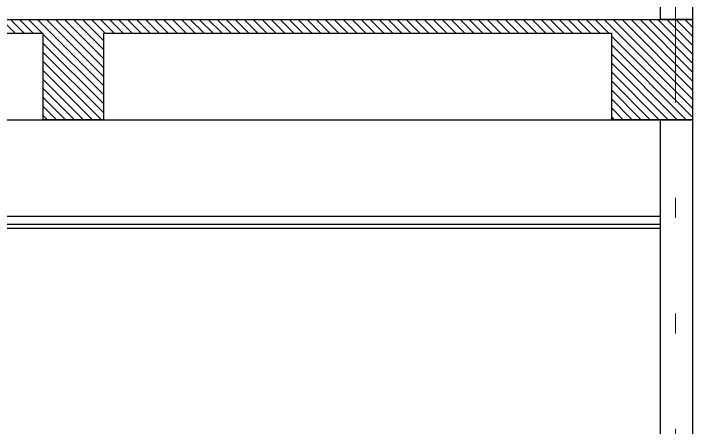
# Model space of a CAD drawing. Header units: millimetres. Extents: x 2056 to 4470, y 1400 to 3101.
# Drawn here: x 2188.383 to 2191.772, y 1447.724 to 1449.789 of the extents above; entities that cross this region are included whole.
import ezdxf

# ---------------------------------------------------------------- set-up
doc = ezdxf.new("R2010")
doc.units = ezdxf.units.MM
doc.linetypes.add('DIVIDE', pattern=[31.75, 12.7, -6.35, 0, -6.35, 0, -6.35])
for name, color, linetype in [('A-GRID-COLS', 75, 'DIVIDE'), ('A-PLAN-1', 5, 'Continuous'), ('A-PLAN-4', 2, 'Continuous'), ('A-PLAN-5', 1, 'Continuous'), ('A-PLAN-6', 9, 'Continuous')]:
    doc.layers.add(name, color=color, linetype=linetype)
doc.layers.add('A-WALL', color=16, linetype='Continuous', lineweight=30)

# ---------------------------------------------------------------- blocks, each defined once
blk = doc.blocks.new('CORTE B-B')
at = {"layer": 'A-PLAN-5'}
h = blk.add_hatch(dxfattribs=at)
h.set_pattern_fill('ANSI31', color=256, scale=0.01, angle=90, style=0)
h.set_pattern_definition([(225, (-989008.851176, -1733150.051984), (0.02245064030267, -0.02245064030267), [])])
h.paths.add_polyline_path([(-12.5286, -35.5102), (-12.5286, -2), (-12.0286, -2), (-12.0286, -2.4028), (-12.4586, -2.4028), (-12.4586, -4.941), (-12.0286, -4.941), (-12.0286, -5.241), (-12.4586, -5.241), (-12.4586, -7.0088), (-12.0286, -7.0088), (-12.0286, -7.4088), (-12.4586, -7.4088), (-12.4586, -8.6811), (-12.0286, -8.6811), (-12.0286, -8.9811), (-12.4586, -8.9811), (-12.4586, -11.4466), (-12.0286, -11.4466), (-12.0286, -11.7466), (-12.4586, -11.7466), (-12.4586, -14.311), (-12.0286, -14.311), (-12.0286, -14.711), (-12.4586, -14.711), (-12.4586, -16.8838), (-12.0286, -16.8838), (-12.0286, -17.1838), (-12.4586, -17.1838), (-12.4586, -19.3566), (-12.0286, -19.3566), (-12.0286, -19.7566), (-12.4586, -19.7566), (-12.4586, -22.0985), (-12.0286, -22.0984), (-12.0286, -22.3984), (-12.4586, -22.3985), (-12.4586, -24.5003), (-12.0286, -24.5003), (-12.0286, -24.9003), (-12.4586, -24.9003), (-12.4586, -28.0106), (-12.0286, -28.0106), (-12.0286, -28.3106), (-12.4586, -28.3106), (-12.4586, -29.8349), (-12.0286, -29.8349), (-12.0286, -30.2349), (-12.4586, -30.2349), (-12.4586, -34.988), (-12.0286, -34.988), (-12.0286, -35.5102)])
at = {"layer": 'A-GRID-COLS', "lineweight": 9, "ltscale": 0.075}
blk.add_lwpolyline([(-15.649, -2.0849), (-2.0286, -2.0849)], dxfattribs=at)
at = {"layer": 'A-PLAN-1'}
blk.add_lwpolyline([(-12.5286, -35.5102), (-12.5286, -2), (-12.0286, -2), (-12.0286, -2.4028), (-12.4586, -2.4028), (-12.4586, -4.941), (-12.0286, -4.941), (-12.0286, -5.241), (-12.4586, -5.241), (-12.4586, -7.0088), (-12.0286, -7.0088), (-12.0286, -7.4088), (-12.4586, -7.4088), (-12.4586, -8.6811)], dxfattribs=at)
at = {"layer": 'A-PLAN-4'}
for points in [[(-11.5486, -5.9903), (-11.5486, -2.159), (-11.5486, -2.159)], [(-11.5086, -5.9903), (-11.5086, -2.159), (-11.5086, -2.159)], [(-11.4886, -5.9903), (-11.4886, -2.159), (-11.4886, -2.159)]]:
    blk.add_lwpolyline(points, dxfattribs=at)
at = {"layer": 'A-PLAN-6'}
blk.add_lwpolyline([(-12.0286, -35.2052), (-12.0286, -2.159)], dxfattribs=at)
at = {"layer": 'A-WALL'}
for points in [[(-13.3036, -2), (-12.5286, -2), (-12.5286, -2.159), (-13.3036, -2.159)], [(-9.0286, -2), (-9.0286, -2.159), (-12.0286, -2.159), (-12.0286, -2)]]:
    blk.add_lwpolyline(points, close=True, dxfattribs=at)

msp = doc.modelspace()

# ---------------------------------------------------------------- block references
at = {"rotation": 270}
msp.add_blockref('CORTE B-B', (2193.7718, 1437.2303), dxfattribs=at)

doc.saveas('drawing.dxf')
